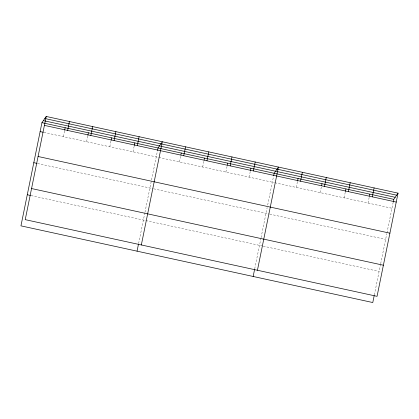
<?xml version="1.0" encoding="UTF-8"?>
<svg xmlns="http://www.w3.org/2000/svg" width="419" height="419" viewBox="0 0 419 419"><rect width="100%" height="100%" fill="white"/><g stroke="black" fill="none" stroke-linecap="round" stroke-linejoin="round"><path stroke-width="0.31" stroke-dasharray="2.1 1.57" d="M63.353 136.646L64.516 130.911M86.571 141.706L87.87 135.337M109.794 146.77L110.956 141.035M133.012 151.83L134.18 146.095M138.605 243.544L144.817 212.999M144.948 212.36L157.397 151.154M179.452 161.954L180.62 156.219M202.676 167.013L203.838 161.278M225.893 172.073L227.061 166.338M249.116 177.132L250.279 171.402M254.705 268.846L260.922 238.306M261.053 237.667L267.17 207.594M267.683 205.053L273.502 176.462M296.259 187.408L297.427 181.678M320.184 192.625L321.478 186.256M344.109 197.841L345.403 191.467M368.034 203.053L369.328 196.684M374.329 294.924L380.541 264.379M380.672 263.74L386.789 233.666M386.92 233.027L393.252 201.895M43.895 132.404L158.115 157.303M158.743 157.439L274.225 182.605M274.854 182.747L391.959 208.269M37.563 163.515L153.04 188.686M153.668 188.822L269.155 213.994M269.784 214.13L385.627 239.38M31.043 195.568L262.634 246.042M263.263 246.183L379.106 271.428"/><path stroke-width="0.63" d="M46.221 116.461L25.229 219.65L377.058 296.333L398.05 193.143L46.221 116.461L41.942 122.667L20.95 225.857L372.779 302.539L374.198 295.557M64.646 130.278L65.165 127.727M67.627 130.44L69.444 121.52M87.87 135.337L88.388 132.786M90.85 135.499L92.662 126.585M111.087 140.396L111.606 137.851M114.068 140.564L115.885 131.645M134.31 145.456L134.829 142.91M137.291 145.623L139.103 136.704M137.055 251.159L138.474 244.177M157.528 150.521L158.047 147.97L162.326 141.763L141.334 244.958M180.877 154.946L181.27 153.035M183.732 155.748L185.549 146.828M204.1 160.006L204.488 158.094M206.955 160.807L208.767 151.888M227.318 165.065L227.711 163.153M230.172 165.866L231.99 156.947M250.41 170.763L250.929 168.218M253.395 170.931L255.208 162.012M253.155 276.467L254.579 269.485M273.633 175.823L274.152 173.277L278.431 167.071L257.434 270.26M297.558 181.039L298.077 178.489M300.538 181.207L302.35 172.288M321.609 185.617L321.996 183.705M324.463 186.418L326.275 177.499M345.403 191.467L345.921 188.922M348.388 191.635L350.2 182.715M369.458 196.045L369.846 194.133M372.313 196.846L374.125 187.932M393.252 201.895L393.771 199.35L398.05 193.143M44.812 118.509L396.636 195.191M43.356 120.62L395.185 197.302M41.942 122.667L393.771 199.35M44.409 125.381L396.238 202.063M40.13 131.587L43.267 132.268M38.077 156.491L389.906 233.174M33.803 162.692L36.94 163.379M31.556 188.54L383.385 265.227M27.277 194.746L30.419 195.432"/></g></svg>
